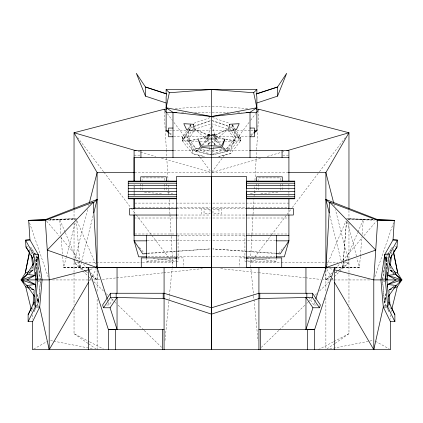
<?xml version="1.0" encoding="UTF-8"?>
<svg xmlns="http://www.w3.org/2000/svg" width="423" height="423" viewBox="0 0 423 423"><rect width="100%" height="100%" fill="white"/><g stroke="black" fill="none" stroke-linecap="round" stroke-linejoin="round"><path stroke-width="0.32" stroke-dasharray="2.12 1.59" d="M97.116 349.689L97.116 297.723M97.116 291.251L97.121 270.239M134.086 214.128L134.086 209.607M134.086 194.564L134.086 192.592M134.086 191.942L134.086 184.053M325.884 270.07L325.884 279.963L329.818 279.963M232.327 124.922L235.31 137.226L230.614 150.133L230.609 153.623L218.94 156.484M218.506 156.521L230.609 153.623L240.565 140.959L240.571 137.464L232.179 124.309L231.963 127.619L233.988 130.802M231.677 131.299L235.31 137.226L240.571 137.464L240.55 140.922L225.464 141.583M234.104 130.94L240.565 140.959M36.568 268.896L37.092 257.898L35.754 255.661M32.835 309.594L32.973 306.971M33.681 293.292L33.851 289.982L28.769 285.959L33.851 290.03L34.326 291.236M36.621 268.838L37.229 257.089L36.151 255.45M251.886 235.167L250.337 262.847L250.855 268.071M251.923 234.506L253.028 214.736M253.065 214.075L253.398 208.142M253.435 207.487L253.879 199.577M254.059 196.283L254.688 185.078M254.947 180.462L256.639 150.144M256.676 149.488L258.813 111.26M208.608 139.373L208.322 144.338L209.258 147.5M208.819 135.656L208.893 134.414L210.199 134.414M339.103 270.133L342.804 267.378L346.474 221.292M343.328 261.07L342.804 267.595L345.369 261.567M343.381 260.42L346.627 219.986M334.995 267.6L359.444 267.574L360.333 256.502M360.385 255.852L361.903 236.965M362.114 234.358L363.32 219.384L373.118 219.558M164.981 340.547L169.369 296.148M169.433 295.497L172.082 268.727M172.145 268.071L172.663 262.847L171.114 235.167M390.519 267.23L393.866 274.39L389.837 269.832L390.207 266.643M391.677 254.413L391.978 251.849M36.135 265.66L37.092 257.898L35.194 258.041M36.167 265.591L37.229 257.089L33.428 257.306M382.519 279.931L384.375 266.876M385.49 259.045L385.771 257.089L386.849 255.45M382.609 279.254L384.412 267.606M385.512 260.489L385.908 257.898L387.246 255.661M207.952 139.357L207.719 140.595L208.322 144.338L206.604 145.316M208.661 135.651L208.893 134.414L210.194 134.482M385.956 293.9L384.396 302.08L386.315 306.13M29.652 250.569L29.906 249.279M385.993 293.499L384.359 301.895L386.289 306.003M29.827 251.304L30.091 250.025M190.673 124.922L187.69 137.226L187.786 140.922L195.733 151.529L210.236 154.802M391.053 312.264L391.677 309.715M81.634 261.615L80.196 267.378L83.897 270.133M81.792 260.975L93.123 215.497M87.619 209.559L74.036 262.493L88.73 276.721M88.603 205.731L88.93 204.457M88.005 267.6L63.556 267.574L66.041 258.046M66.21 257.411L75.49 221.832M189.012 130.802L191.037 127.619L190.821 124.309L182.429 137.464L182.45 140.922L187.786 140.922L204.552 137.612L208.306 134.895L210.437 127.413M211.685 154.453L213.181 149.398M213.372 148.764L214.678 144.338L215.281 140.595L215.048 139.357M35.876 261.335L37.229 257.089L37.51 259.045M316.452 304.994L313.834 304.994L314.638 302.503M314.839 301.879L315.643 299.389M35.918 261.488L37.092 257.898L37.488 260.489M374.863 276.827L393.464 222.821M386.056 297.861L384.396 302.08L386.299 302.075M388.674 291.236L389.149 290.03L394.231 285.99L389.149 289.982L388.668 291.172M386.035 297.723L384.359 301.895L386.262 301.895M212.684 137.914L213.155 136.745M213.393 136.164L214.107 134.414L218.448 137.612L235.214 140.922L235.31 137.226L227.273 148.039L211.511 154.813L192.386 150.133L182.429 137.464L187.69 137.226L191.323 131.299M345.623 260.965L357.678 232.639M357.932 232.037L363.32 219.384L373.213 219.685M326.662 265.803L345.903 221.144M32.481 267.23L29.134 274.39L33.163 269.832L32.783 266.622M35.553 260.668L37.229 257.089M35.606 308.356L33.946 311.878L35.585 308.446M36.711 306.003L38.641 301.895L40.428 280.576L38.604 302.08L36.685 306.13M188.224 129.464L182.45 140.922L188.896 130.94M188.515 128.893L190.821 124.309M208.058 135.942L208.893 134.414L204.552 137.612L195.326 129.644M202.004 144.904L204.684 142.065L206.789 138.236M207.09 137.692L208.893 134.414L207.704 135.297L194.839 129.221L194.628 125.911L210.67 120.566M200.137 141.758L204.684 142.065L206.662 138.49M89.465 280.724L90.797 278.44M92.129 276.161L96.121 269.324M387.579 255.101L392.264 247.265L387.204 254.9M193.496 131.453L187.786 140.922L195.727 148.039L211.489 154.813L230.614 150.133L240.571 137.464M191.656 130.76L192.973 128.608M35.384 260.647L37.092 257.898M188.679 131.331L182.435 140.959L192.391 153.623L204.06 156.484M189.25 130.39L191.037 127.619L192.899 126.974M106.548 304.994L109.166 304.994L114.538 296.994M385.908 299.939L384.396 302.08L382.566 280.555L384.359 301.895L385.903 299.838M211.897 172.039L222.942 157.298M223.333 156.774L224.518 155.193M249.068 122.432L238.027 137.163L234.321 131.331M250.649 120.328L255.772 113.491M254.334 257.581L250.337 262.847L280.581 262.741M254.731 257.057L271.101 235.463M271.503 234.934L286.672 214.921M287.074 214.392L291.865 208.074M292.267 207.55L319.016 172.261M319.418 171.733L345.369 137.501M278.604 253.377L283.553 247.36M331.875 272.983L325.884 279.963L323.267 279.682M335.302 268.996L339.584 264.01M342.582 260.52L362.273 237.589M363.986 235.595L376.401 221.139M199.762 147.267L195.733 151.529L195.727 148.039L187.69 137.226L192.386 150.133L192.391 153.623L204.494 156.521M261.292 347.394L278.831 330.416M279.302 329.956L304.893 305.173M306.786 303.339L307.738 302.419M308.208 301.959L312 298.289M315.315 295.074L316.737 293.699M319.582 290.945L329.062 281.766M331.431 279.471L333.8 277.176M334.27 276.721L348.964 262.493L335.381 209.559M200.047 147.595L195.733 151.529L202.03 147.934M202.443 145.406L207.719 140.595L204.684 142.065M250.992 135.72L253.44 133.583M39.535 280.735L38.583 281.565L39.535 280.756M211.5 155.088L227.267 151.529L235.214 140.922L216.058 137.977L218.448 137.612L227.674 129.644M33.163 269.832L28.658 273.623L33.179 269.863L30.128 271.09L33.179 269.863L28.965 272.888M383.524 279.111L384.528 278.249M210.268 124.082L194.839 129.221L208.306 134.895L208.893 134.414M331.13 275.992L325.884 279.963L331.172 276.029M335.323 272.819L337.422 271.228M337.945 270.831L348.964 262.493L343.048 262.514M335.402 272.883L338.574 270.524M326.958 348.949L334.471 343.74M335.011 343.37L348.964 333.705L348.964 308.647M250.506 134.831L254.429 132.198M393.987 286.889L389.149 290.03L392.058 288.872M192.386 150.133L195.727 148.039L210.231 151.408M389.319 293.292L389.149 289.982L393.475 287.381M33.713 349.038L47.482 341.245M318.334 349.689L333.356 341.847M333.937 341.546L348.964 333.705M218.448 137.612L214.107 134.414L211.505 134.546L214.694 134.895L228.161 129.221L228.372 125.911L212.33 120.566M389.149 289.982L392.052 288.84M193.924 123.236L210.665 117.435M193.517 126.763L210.257 120.962M212.135 172.383L261.546 158.075M267.246 156.425L281.184 152.386M281.813 152.206L284.98 151.286M90.094 269.414L93.287 268.594M212.14 151.556L227.273 148.039L235.214 140.922L229.504 131.453M250.358 193.565L255.418 192.491M329.771 348.927L369.263 341.16M369.908 341.033L372.499 340.526M208.306 134.895L210.226 134.683M99.733 279.682L93.182 279.963M102.345 279.402L116.071 277.922M116.727 277.853L163.13 272.846M163.786 272.777L202.347 268.621M146.532 257.887L146.532 261.234L171.505 258.585M246.239 261.097L269.895 258.585M147.357 253.562L210.189 248.93L175.973 251.236M220.557 145.406L215.281 140.595L218.316 142.065L222.863 141.758M147.685 253.15L175.318 251.283M175.27 108.552L210.183 106.279M260.848 193.512L278.466 192.465M25.967 246.958L27.87 246.847M33.946 253.731L36.478 253.589M49.93 219.495L76.32 218.654L49.787 219.685M48.619 220.187L75.659 219.352L49.882 219.558M62.667 256.502L63.556 267.574L87.455 267.394M281.242 262.736L337.787 262.535M335.545 267.394L359.444 267.574L356.959 258.046M181.472 112.317L185.385 112.317M194.527 112.317L210.194 112.317M212.15 112.317L228.473 112.317M237.615 112.317L241.528 112.317M169.422 130.585L172.05 130.585M172.711 130.585L186.041 130.585M195.061 130.585L210.194 130.585M212.15 130.585L227.939 130.585M236.959 130.585L250.289 130.585M250.95 130.585L253.578 130.585M212.15 134.414L214.107 134.414L215.296 135.297L228.161 129.221L212.119 123.881M173.636 136.576L207.582 136.576M215.418 136.576L249.364 136.576M173.911 150.583L210.189 150.583M212.156 150.583L249.089 150.583M134.086 155.146L140.314 155.146M282.686 155.146L288.914 155.146M134.583 172.568L210.183 172.563M212.156 172.563L288.417 172.568M134.741 203.098L175.418 203.098M176.074 203.098L210.189 203.098M212.811 203.098L288.914 203.098M134.086 207.667L175.418 207.667M176.074 207.667L210.189 207.667M212.811 207.667L246.926 207.667M247.582 207.667L288.914 207.667M176.909 208.396L210.21 208.396M211.5 208.396L246.091 208.396M176.909 215.027L210.21 215.027M212.79 215.027L246.091 215.027M134.086 218.004L175.418 218.004M176.074 218.004L210.189 218.004M212.811 218.004L246.926 218.004M247.582 218.004L288.914 218.004M134.741 233.988L175.418 233.988M176.074 233.988L210.189 233.988M212.811 233.988L246.926 233.988M247.582 233.988L288.914 233.988M177.385 235.5L210.189 235.5M212.811 235.5L245.615 235.5M147.209 240.84L175.418 240.84M176.074 240.84L210.189 240.84M212.811 240.84L246.926 240.84M247.582 240.84L275.791 240.84M147.839 256.824L175.402 256.824M176.063 256.824L210.189 256.824M212.811 256.824L246.937 256.824M247.598 256.824L275.161 256.824M177.422 257.887L183.333 257.887L183.333 266.976M245.578 257.887L239.667 257.887L239.667 266.976M146.532 261.234L178.078 261.234L178.078 235.5M276.468 257.887L276.468 261.234L244.922 261.234L244.922 235.5M63.556 267.574L87.995 267.585M335.005 267.585L359.444 267.574M330.479 279.963L370.511 279.936M36.738 301.895L38.641 301.895L37.007 293.499M36.701 302.075L38.604 302.08L37.044 293.9M36.204 305.311L39.381 305.311M383.619 305.311L386.796 305.311M52.489 279.936L92.521 279.963M79.952 262.514L74.036 262.493L85.055 270.831M85.213 262.535L141.758 262.736M142.419 262.741L172.663 262.847L168.666 257.581M373.07 219.495L346.68 218.654L363.32 219.384L347.32 219.336L374.381 220.187M395.13 246.847L397.033 246.958M386.522 253.589L389.054 253.731M386.379 268.838L385.771 257.089L389.572 257.306M144.534 192.465L162.152 193.512M212.161 106.236L247.73 108.552M197.536 141.583L187.786 140.922L206.942 137.977L204.552 137.612M247.027 251.236L212.817 248.92L275.643 253.562M247.682 251.283L275.315 253.15M386.432 268.896L385.908 257.898L387.806 258.041M251.495 258.585L276.468 261.234M153.105 258.585L176.761 261.097M220.653 268.621L257.908 272.634M258.559 272.708L304.967 277.71M305.623 277.779L320.655 279.402M50.501 340.526L53.092 341.033M53.737 341.16L93.229 348.927M167.582 192.491L172.642 193.565M329.713 268.594L332.906 269.414M138.02 151.286L139.918 151.836M140.552 152.021L155.754 156.425M161.454 158.075L210.231 172.198M212.335 117.435L229.076 123.236M212.119 120.745L229.483 126.763M230.101 126.974L231.963 127.619L233.75 130.39M30.948 288.84L33.851 289.982L34.332 291.172M30.942 288.872L33.851 290.03L29.013 286.889M389.821 269.863L392.867 271.106L389.837 269.832L394.331 273.639L389.837 269.832L394.035 272.888M74.036 308.647L74.036 333.705L89.063 341.546M89.644 341.847L103.513 349.086M375.518 341.245L389.287 349.038M216.396 145.316L214.678 144.338L211.891 141.266M220.97 147.934L227.267 151.529L227.273 148.039L230.614 150.133M29.525 287.381L33.851 289.982M169.554 132.854L172.494 134.831M74.036 333.705L87.989 343.37M88.529 343.74L96.042 348.949M84.426 270.524L87.598 272.883M91.828 276.029L97.116 279.963L97.116 270.07M85.578 271.228L87.677 272.819M91.87 275.992L97.116 279.963L91.125 272.983M38.472 278.249L39.476 279.111M383.465 280.756L384.417 281.581L383.465 280.735M169.56 133.583L172.008 135.72M222.953 147.595L227.267 151.529L223.238 147.267M89.2 277.176L91.569 279.471M93.938 281.766L103.418 290.945M106.263 293.699L107.685 295.074M111 298.289L114.792 301.959M115.262 302.419L116.214 303.339M118.107 305.173L143.698 329.956M144.169 330.416L161.708 347.394M216.338 138.49L218.316 142.065L220.996 144.904M211.505 140.827L214.678 144.338L214.392 139.373M46.599 221.139L59.014 235.595M60.727 237.589L80.418 260.52M83.416 264.01L87.698 268.996M139.447 247.36L144.396 253.377M77.631 137.501L103.582 171.733M103.984 172.261L130.733 207.55M131.135 208.074L135.926 214.392M136.328 214.921L151.497 234.934M151.899 235.463L168.269 257.057M37.097 299.838L38.641 301.895L36.965 297.723M167.228 113.491L172.351 120.328M173.932 122.432L184.967 137.031M198.482 155.193L199.667 156.774M200.058 157.298L210.316 170.987M37.092 299.939L38.604 302.08L36.944 297.861M308.462 296.994L313.834 304.994M35.796 254.9L30.763 247.249L35.421 255.101M238.033 137.031L240.55 140.922L234.776 129.464M386.865 265.66L385.908 257.898L387.616 260.647M230.027 128.608L231.344 130.76M326.879 269.324L330.871 276.161M332.203 278.44L333.536 280.724M215.91 137.692L214.107 134.414L214.181 135.656M216.211 138.236L218.316 142.065M214.942 135.942L214.107 134.414L214.339 135.651M232.179 124.309L234.485 128.893M387.415 308.446L389.06 311.915L387.394 308.356M386.834 265.591L385.771 257.089L387.447 260.668M77.097 221.144L96.338 265.803M65.068 232.037L59.68 219.384L60.886 234.358M65.322 232.639L77.377 260.965M77.631 261.567L80.196 267.595L76.373 219.986M209.369 135.582L210.316 137.914M29.536 222.821L48.137 276.827M385.908 257.898L387.082 261.488M107.357 299.389L108.161 301.879M108.362 302.503L109.166 304.994M385.771 257.089L387.124 261.335M209.443 148.129L210.379 151.291M212.034 125.541L214.694 134.895M347.51 221.832L356.79 257.411M334.07 204.457L334.397 205.731M329.877 215.497L341.208 260.975M341.366 261.615L342.804 267.378M31.323 309.715L31.947 312.264M392.909 250.025L393.173 251.304M393.094 249.279L393.348 250.569M38.588 267.606L40.391 279.254M38.625 266.876L40.481 279.931M31.016 251.844L31.328 254.424M250.918 268.727L253.567 295.497M253.631 296.148L258.019 340.547M61.097 236.965L62.615 255.852M164.187 111.26L166.324 149.488M166.361 150.144L168.053 180.462M168.312 185.078L168.941 196.283M169.121 199.577L169.565 207.487M169.602 208.142L169.935 214.075M169.972 214.736L171.077 234.506M390.027 306.971L390.165 309.594M182.429 137.464L182.435 140.959M390.434 314.812L390.434 319.169M348.964 210.469L348.964 220.346M348.964 222.979L348.964 258.543M348.964 259.199L348.964 273.702M348.964 274.363L348.964 304.692M325.879 270.239L325.884 291.251M325.884 297.723L325.884 349.689M288.914 184.053L288.914 195.981M288.914 209.607L288.914 214.128M282.278 183.905L282.278 190.937M280.412 180.415L280.412 177.898L258.553 177.898L258.553 180.415M280.412 184.195L280.412 191.127M258.553 184.195L258.553 191.127M256.687 183.868L256.687 190.937M221.166 208.396L221.166 215.027M201.834 208.396L201.834 215.027M166.313 183.868L166.313 190.937M164.447 180.415L164.447 177.898L142.588 177.898L142.588 180.415M164.447 184.195L164.447 191.127M142.588 184.195L142.588 191.127M140.722 183.905L140.722 190.937M134.086 186.178L134.086 187.489M134.086 188.14L134.086 190.752M134.086 191.408L134.086 193.369M134.086 194.02L134.086 195.981M74.036 210.469L74.036 220.346M74.036 222.979L74.036 258.543M74.036 259.199L74.036 273.702M74.036 274.363L74.036 304.692M32.566 314.812L32.566 319.169M210.305 142.144L208.322 144.338L210.31 142.144M210.014 209.581L204.039 209.581L204.039 213.774L210.014 213.774L210.014 209.581M218.961 209.581L212.986 209.581L212.986 213.774L218.961 213.774L218.961 209.581"/><path stroke-width="0.63" d="M88.47 282.432L49.205 349.689L49.211 279.899L45.319 220.293L93.224 202.205L97.121 268.928M88.391 349.689L88.402 267.611L334.598 267.611L334.609 349.689M108.32 349.689L108.325 329.438L88.402 267.611M117.049 267.632L117.044 293.255L116.166 293.255L116.166 297.48L117.044 297.48L110.059 307.764L103.519 307.764L110.503 297.48L110.509 293.255L164.076 293.255L211.394 307.764L211.516 349.689L211.606 307.764L258.924 293.255L312.491 293.255L320.375 304.994L319.481 307.764L312.941 307.764L305.956 297.48L312.497 297.48L319.481 307.764M115.579 349.689L115.579 329.438M164.076 329.438L108.325 329.438L117.044 329.438L117.044 297.48L110.503 297.48M146.527 256.824L138.654 256.824L134.086 240.84L134.086 214.773M134.086 208.957L134.086 198.503M134.086 181.435L134.086 150.583L173.451 150.583M140.938 157.43L140.938 150.583M162.612 349.689L162.612 329.438M211.415 314.125L164.076 298.548L163.199 298.548L163.199 293.255L164.076 293.255M164.076 349.689L164.082 267.659M211.394 307.627L211.505 176.539L211.606 307.627M246.551 267.653L246.556 191.492L294.746 191.492M325.884 267.431L325.884 172.568L348.964 132.759L258.924 109.282L256.29 109.113M49.205 349.689L39.704 307.013L35.262 307.008L34.163 302.075L36.045 279.899L32.661 258.226L25.972 247.032L25.523 240.127L29.959 239.873L25.528 240.201L33.787 254.783L38.218 254.456L42.073 279.899L39.704 307.013L32.566 321.66L28.124 321.66L35.262 307.008L37.631 279.899L38.218 254.456L29.959 239.873L28.679 220.341L47.952 219.558M36.14 277.959L36.045 279.899L49.211 279.899L88.814 269.742M33.073 305.031L33.613 294.593M334.53 282.432L373.795 349.689L383.296 307.013L380.927 279.899L384.782 254.456L393.041 239.873L394.321 220.341L377.681 220.293L329.776 202.205L325.879 268.928M397.033 246.958L390.339 258.226L386.955 279.899L388.837 302.075L387.738 307.008L394.876 321.66L390.434 321.66L383.296 307.013L387.738 307.008L385.369 279.899L384.782 254.456L389.213 254.783L397.477 240.127L393.041 239.873L397.477 240.127L397.033 246.958L393.438 252.42M377.681 220.293L373.789 279.899L373.795 349.689M390.286 266.004L391.592 255.069M29.557 252.589L25.269 273.099L21.15 279.931L26.861 279.931L34.94 275.368L35.336 272.132M334.186 269.742L373.789 279.899L385.369 279.899L389.213 254.783L390.339 258.226M387.278 286.984L387.759 284.468L396.14 279.931L401.85 279.931L397.731 273.099L393.443 252.589M29.404 251.854L25.269 273.099L28.917 271.608M166.133 102.995L145.464 96.143L136.328 73.311L145.464 87.011L166.784 93.864L166.133 96.904L166.133 130.585L169.068 133.155M256.867 89.486L253.673 92.748L256.867 107.754L250.014 112.317L211.5 116.521L172.986 112.317L166.133 107.754L169.327 92.748L166.133 89.486L256.867 89.486L256.867 93.864L256.216 93.864L256.867 96.904L256.867 130.585L253.932 133.155M391.835 309.076L397.282 286.783L401.85 279.931L395.087 273.644M93.763 212.933L97.116 199.482L45.314 219.643L47.926 219.595M89.422 202.543L97.116 172.568L74.036 132.759L164.076 109.282L166.71 109.113M288.914 214.773L288.914 240.84L284.346 256.824L276.473 256.824M334.598 267.611L314.675 329.438L305.956 329.438L312.941 307.764M315.844 298.765L326.403 266.405M32.661 258.226L33.787 254.783L37.631 279.899M277.536 96.143L286.672 73.311L277.536 87.011L277.536 96.143L256.867 102.995M28.124 321.66L28.124 314.812L31.159 308.356M28.124 314.812L34.163 302.075M33.681 263.397L26.861 274.4L21.15 279.931L25.718 286.783L31.165 309.076M276.446 240.84L288.914 240.84L280.222 253.895L276.298 253.61M110.509 293.255L102.625 304.994L103.519 307.764M388.182 296.729L396.14 285.493L401.85 279.931L396.335 275.315M256.56 112.439L258.924 109.282M288.089 241.84L288.914 240.84M93.224 202.205L47.265 250.093L97.121 267.611L107.156 298.765M93.245 203.051L97.116 199.482M34.818 296.729L26.861 285.493L21.15 279.931L26.665 275.315M387.056 276.193L388.06 275.368L396.14 274.4L389.319 263.397M399.312 281.951L401.85 279.931L388.06 275.368L387.664 272.132M27.913 273.644L26.861 274.4L34.94 275.368L35.944 276.193M254.429 132.198L256.867 130.585L254.429 130.585M395.066 286.191L396.14 285.493L387.759 284.468L401.85 279.931M393.797 288.174L397.282 286.783M257.491 93.652L277.536 87.011L256.216 93.864M23.688 281.951L21.15 279.931L34.94 275.368M211.585 314.125L258.924 298.548L306.834 297.48L306.834 293.255L305.956 293.255L305.951 267.632M286.884 150.736L348.964 132.759L348.964 208.491M95.841 267.939L97.121 267.611L96.597 266.405M256.867 107.754L211.5 116.521L166.133 107.754M174.789 258.236L176.761 258.025M169.327 92.748L211.5 89.486L253.673 92.748M146.702 253.61L142.778 253.895L134.086 240.84L146.554 240.84M47.149 219.77L28.679 220.341L45.319 220.293M281.443 267.5L325.647 267.41M35.944 279.91L26.861 279.931L35.241 284.468L35.722 286.984M166.784 93.864L166.133 93.864L166.133 89.486M166.133 112.317L176.899 112.317M246.101 112.317L256.867 112.317M172.986 128.053L168.571 128.053L168.571 136.751L172.986 136.751M250.014 128.053L254.429 128.053L254.429 136.751L250.014 136.751M168.571 130.585L166.133 130.585L168.571 132.198M249.549 150.583L288.914 150.583L288.914 181.435M288.914 157.43L134.086 157.43L134.086 180.954M134.583 172.568L97.116 172.568L97.116 267.431M288.417 172.568L325.884 172.568L333.578 202.543M176.444 181.129L128.254 181.129L128.254 198.789L176.444 198.789M128.254 181.663L176.444 181.663M246.556 181.663L294.746 181.663M128.254 183.196L176.444 183.196M246.556 183.196L294.746 183.196M128.254 185.544L176.444 185.544M246.556 185.544L294.746 185.544M128.254 188.425L176.444 188.425M294.746 188.425L246.556 188.425L246.561 176.539L176.439 176.539L176.449 267.653L211.5 267.68M128.254 191.492L176.444 191.492M128.254 194.374L176.444 194.374M246.556 194.374L294.746 194.374M128.254 196.727L176.444 196.727M246.556 196.727L294.746 196.727M128.254 198.26L176.444 198.26M246.556 198.26L294.746 198.26M176.909 208.396L129.676 208.396L129.676 215.027L176.909 215.027M246.091 208.396L293.324 208.396L293.324 215.027L246.091 215.027M176.761 235.5L134.086 235.5L134.086 215.027M246.239 235.5L288.914 235.5M176.761 257.887L141.271 257.887L141.271 267.622M246.239 257.887L281.729 257.887L281.729 267.622M97.242 267.59L176.761 267.622M246.239 267.622L325.758 267.59M385.369 279.899L386.955 279.899L386.86 277.959M163.199 298.548L164.076 298.548L116.166 297.48M259.801 298.548L258.924 298.548L259.801 298.548L259.801 293.255M258.924 329.438L314.675 329.438L314.68 349.689M97.353 267.41L141.557 267.5M387.056 279.91L396.14 279.931L388.06 275.368M375.074 219.595L394.321 220.341L375.851 219.77M375.048 219.558L377.686 219.643L325.884 199.482L329.237 212.933M246.239 258.025L248.211 258.236M327.159 267.939L325.879 267.611L375.735 250.093L329.776 202.205M136.116 150.736L74.036 132.759L74.036 208.491M21.15 279.931L35.241 284.468L26.861 285.493L27.934 286.191M165.509 93.652L145.464 87.011L145.464 96.143M25.718 286.783L29.203 288.174M394.083 271.608L397.731 273.099L393.596 251.854M325.884 199.482L329.755 203.051M134.086 240.84L134.911 241.84M164.076 109.282L166.44 112.439M25.967 246.958L29.562 252.42M388.837 302.075L394.876 314.812L394.876 321.66M391.841 308.356L394.876 314.812M110.059 307.764L117.044 329.438M31.408 255.069L32.714 266.004M389.387 294.593L389.927 305.031M390.434 321.66L390.434 349.689L32.566 349.689L32.566 321.66M312.491 293.255L312.497 297.48M307.421 329.438L307.421 349.689M305.956 297.48L305.956 329.438M288.914 198.503L288.914 208.957M282.278 181.324L282.278 176.803L256.687 176.803L256.687 181.324M282.062 150.583L282.062 157.43M276.468 235.5L276.468 257.887M260.388 329.438L260.388 349.689M258.918 267.659L258.924 349.689M250.014 112.317L250.014 157.43M211.5 89.486L211.5 176.38M172.986 112.317L172.986 157.43M166.313 181.324L166.313 176.803L140.722 176.803L140.722 181.324M146.532 235.5L146.532 257.887M134.086 198.593L134.086 208.396M229.52 124.272L228.7 131.183L236.388 129.628L239.196 123.69L229.52 124.272M224.756 139.495L222.276 147.246L211.5 148.431L200.724 147.246L198.244 139.495L201.686 146.289L211.5 145.724L221.314 146.289L224.756 139.495M209.374 135.661L207.09 138.977L215.91 138.977L213.626 135.661L209.374 135.661M294.746 181.129L246.556 181.129L246.556 198.789L294.746 198.789L294.746 181.129M193.48 124.272L183.804 123.69L186.612 129.628L194.3 131.183L193.48 124.272"/></g></svg>
